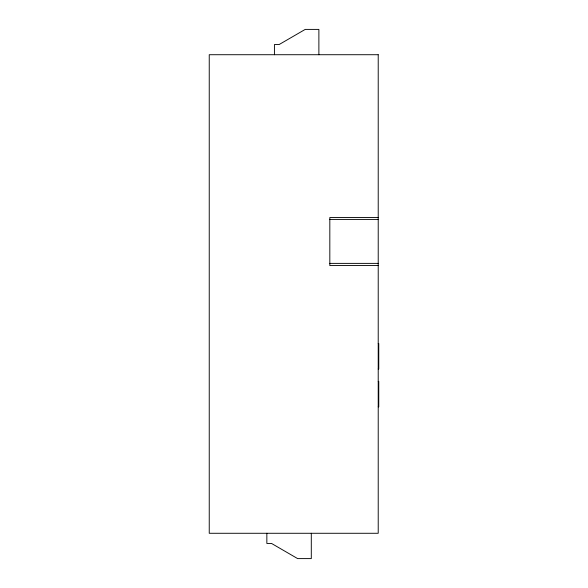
<?xml version="1.0" encoding="UTF-8"?>
<svg xmlns="http://www.w3.org/2000/svg" width="588" height="588" viewBox="0 0 588 588"><rect width="100%" height="100%" fill="white"/><g stroke="black" fill="none" stroke-linecap="round" stroke-linejoin="round"><path stroke-width="0.88" d="M378.216 265.489L329.824 265.57L329.824 217.531L378.216 217.531M329.824 219.412L378.216 219.412M329.824 263.38L378.216 263.38M378.216 343.546L378.76 343.546L378.76 368.977L378.216 368.977M378.216 381.391L378.76 381.391L378.76 406.822L378.216 406.822M318.88 54.721L318.88 29.4L305.223 29.4L279.102 44.556L274.427 44.556L274.427 54.721M311.295 533.279L311.295 558.6L297.638 558.6L271.524 543.444L266.849 543.444L266.849 533.279M378.216 54.721L209.24 54.721L209.24 533.279L378.216 533.279L378.216 54.721"/></g></svg>
